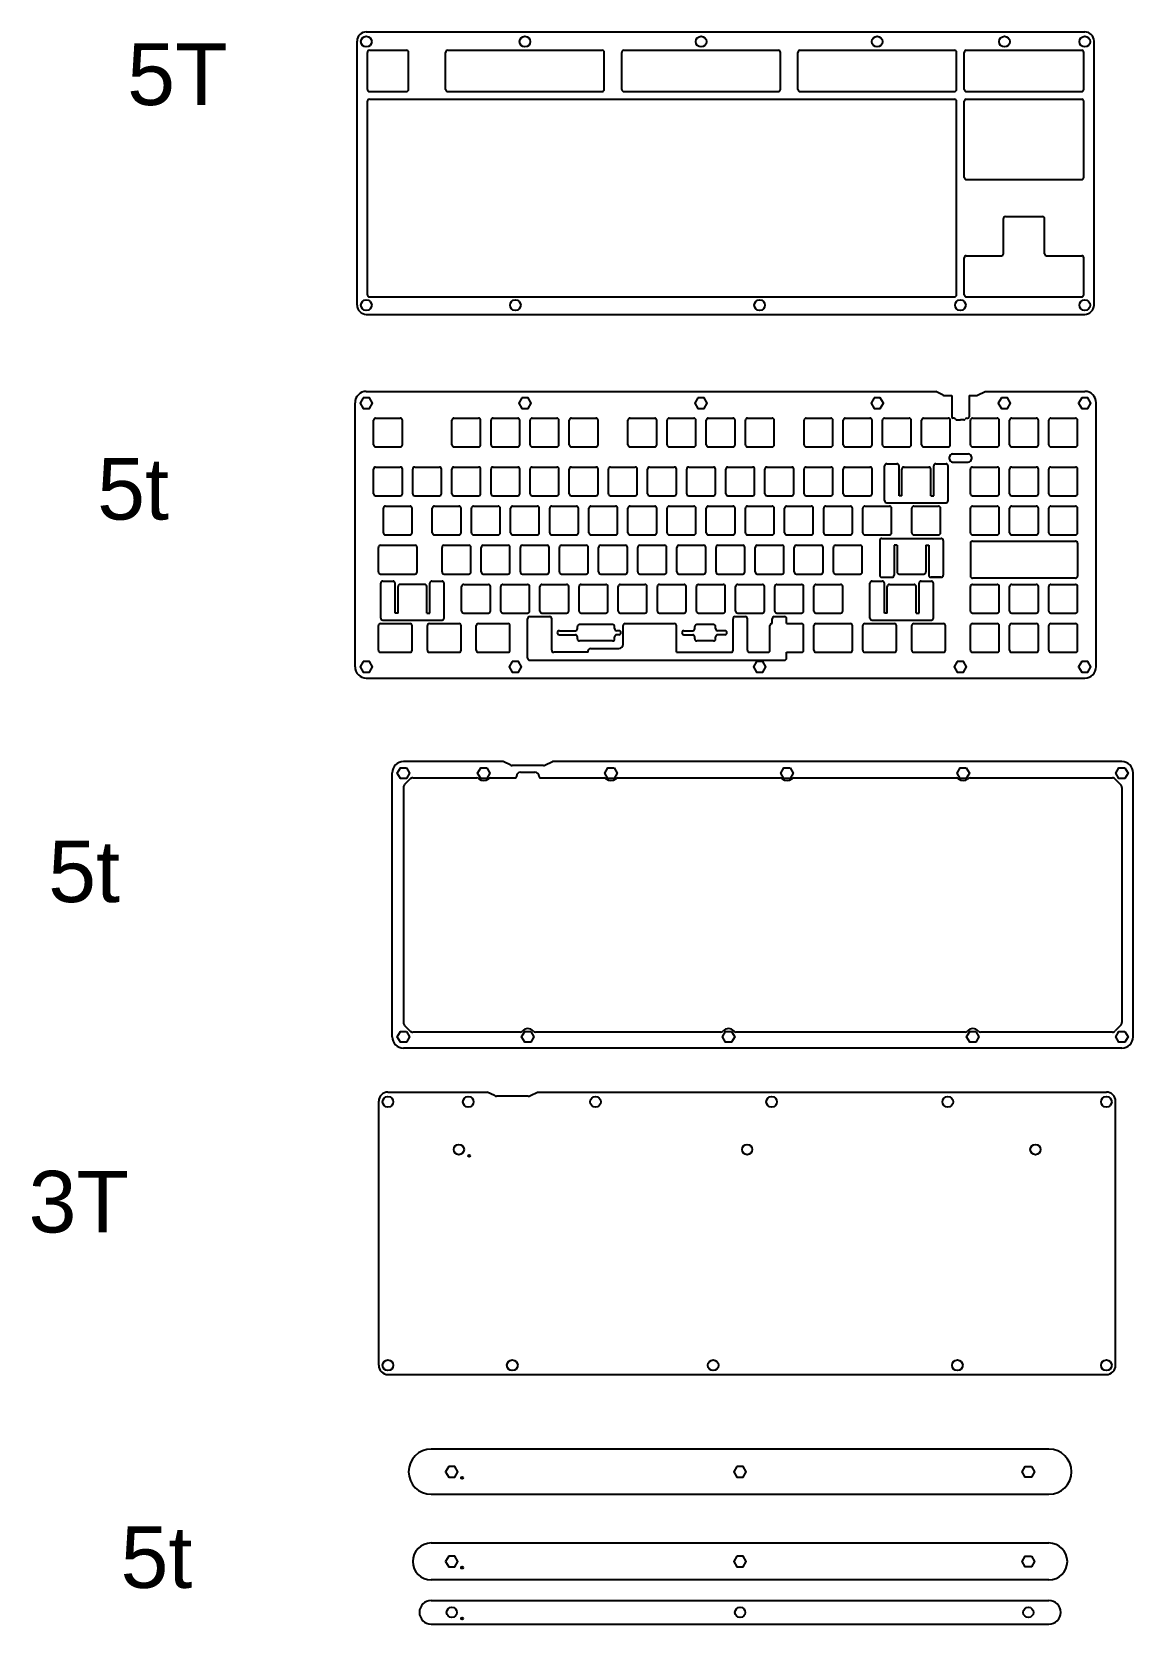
# Model space of a CAD drawing. Header units: millimetres. Extents: x 949 to 1485, y 500 to 1275.
import ezdxf

# ---------------------------------------------------------------- set-up
doc = ezdxf.new("R2010")
doc.units = ezdxf.units.MM
doc.styles.get("Standard").update_dxf_attribs({"font": 'arial.ttf'})

# ---------------------------------------------------------------- blocks, each defined once
blk = doc.blocks.new('switch hole')
for p, q in [((1, 0), (13, 0)), ((0, -13), (0, -1)), ((14, -13), (14, -1)), ((1, -14), (13, -14))]:
    blk.add_line(p, q)
for centre, start, end in [((1, -1), 90, 180), ((13, -1), 0, 90), ((1, -13), 180, 270), ((13, -13), 270, 0)]:
    blk.add_arc(centre, 1, start, end)

msp = doc.modelspace()

# ---------------------------------------------------------------- linework, layer by layer
for p, q in [((1111.97, 1274.99), (1461.63, 1274.99)), ((1107.47, 1141.93), (1107.47, 1270.49)), ((1112.47, 1246.94), (1112.47, 1264.99)), ((1113.47, 1265.99), (1131.52, 1265.99)), ((1132.52, 1246.94), (1132.52, 1264.99)), ((1150.57, 1246.94), (1150.57, 1264.99)), ((1151.57, 1265.99), (1226.77, 1265.99)), ((1227.77, 1246.94), (1227.77, 1264.99)), ((1236.3, 1246.94), (1236.3, 1264.99)), ((1237.3, 1265.99), (1312.5, 1265.99)), ((1313.5, 1246.94), (1313.5, 1264.99)), ((1322.02, 1246.94), (1322.02, 1264.99)), ((1323.02, 1265.99), (1398.22, 1265.99)), ((1399.22, 1246.94), (1399.22, 1264.99)), ((1402.98, 1246.94), (1402.98, 1264.99)), ((1403.98, 1265.99), (1460.13, 1265.99)), ((1461.13, 1246.94), (1461.13, 1264.99)), ((1466.13, 1141.93), (1466.13, 1270.49)), ((1112.47, 1146.93), (1112.47, 1241.18)), ((1113.47, 1245.94), (1131.52, 1245.94)), ((1113.47, 1242.18), (1398.22, 1242.18)), ((1151.57, 1245.94), (1226.77, 1245.94)), ((1237.3, 1245.94), (1312.5, 1245.94)), ((1323.02, 1245.94), (1398.22, 1245.94)), ((1399.22, 1146.93), (1399.22, 1241.18)), ((1402.98, 1204.08), (1402.98, 1241.18)), ((1403.98, 1245.94), (1460.13, 1245.94)), ((1403.98, 1242.18), (1460.13, 1242.18)), ((1461.13, 1204.08), (1461.13, 1241.18)), ((1403.98, 1203.08), (1460.13, 1203.08)), ((1422.03, 1166.98), (1422.03, 1184.03)), ((1423.03, 1185.03), (1441.08, 1185.03)), ((1442.08, 1166.98), (1442.08, 1184.03)), ((1402.98, 1146.93), (1402.98, 1164.98)), ((1403.98, 1165.98), (1421.03, 1165.98)), ((1443.08, 1165.98), (1460.13, 1165.98)), ((1461.13, 1146.93), (1461.13, 1164.98)), ((1113.47, 1145.93), (1398.22, 1145.93)), ((1403.98, 1145.93), (1460.13, 1145.93)), ((1111.97, 1137.43), (1461.63, 1137.43)), ((1106.47, 965.86), (1106.47, 1094.42)), ((1111.97, 1099.92), (1389.1, 1099.92)), ((1392.79, 1098.08), (1389.1, 1099.92)), ((1393.46, 1097.92), (1396.9, 1097.92)), ((1396.9, 1097.92), (1396.9, 1087.55)), ((1405.3, 1097.92), (1408.75, 1097.92)), ((1405.3, 1097.92), (1405.3, 1087.55)), ((1409.42, 1098.08), (1413.1, 1099.92)), ((1413.1, 1099.92), (1461.63, 1099.92)), ((1467.13, 965.86), (1467.13, 1094.42)), ((1397.97, 1086.85), (1397.6, 1086.85)), ((1399.42, 1086.04), (1401.1, 1086.04)), ((1402.79, 1086.04), (1401.1, 1086.04)), ((1404.23, 1086.85), (1404.6, 1086.85)), ((1364.23, 1046.73), (1364.23, 1063.67)), ((1365.23, 1064.67), (1370.23, 1064.67)), ((1371.23, 1049.09), (1371.23, 1063.67)), ((1373.67, 1063.09), (1385.67, 1063.09)), ((1388.11, 1049.09), (1388.11, 1063.67)), ((1389.11, 1064.67), (1394.11, 1064.67)), ((1395.11, 1046.73), (1395.11, 1063.67)), ((1395.82, 1066.99), (1395.82, 1067.99)), ((1397.32, 1069.49), (1404.94, 1069.49)), ((1397.32, 1065.49), (1404.94, 1065.49)), ((1406.44, 1067.99), (1406.44, 1066.99)), ((1372.67, 1049.09), (1372.67, 1062.09)), ((1386.67, 1049.09), (1386.67, 1062.09)), ((1372.67, 1049.09), (1371.23, 1049.09)), ((1386.67, 1049.09), (1388.11, 1049.09)), ((1365.23, 1045.73), (1394.11, 1045.73)), ((1117.88, 1011.99), (1117.88, 1023.99)), ((1118.88, 1024.99), (1135.64, 1024.99)), ((1136.64, 1011.99), (1136.64, 1023.99)), ((1361.85, 1027.34), (1361.85, 1010.4)), ((1362.85, 1028.34), (1391.73, 1028.34)), ((1368.85, 1024.99), (1368.85, 1010.4)), ((1370.29, 1024.99), (1368.85, 1024.99)), ((1370.29, 1024.99), (1370.29, 1011.99)), ((1384.29, 1024.99), (1384.29, 1011.99)), ((1384.29, 1024.99), (1385.73, 1024.99)), ((1385.73, 1024.99), (1385.73, 1010.4)), ((1392.73, 1027.34), (1392.73, 1010.4)), ((1406.01, 1026.04), (1406.01, 1009.94)), ((1407.01, 1027.04), (1457.13, 1027.04)), ((1458.13, 1026.04), (1458.13, 1009.94)), ((1118.88, 1010.99), (1135.64, 1010.99)), ((1362.85, 1009.4), (1367.85, 1009.4)), ((1371.29, 1010.99), (1383.29, 1010.99)), ((1386.73, 1009.4), (1391.73, 1009.4)), ((1391.73, 1009.4), (1386.73, 1009.4)), ((1457.13, 1008.94), (1407.01, 1008.94)), ((1118.96, 989.58), (1118.96, 1006.52)), ((1119.96, 1007.52), (1124.96, 1007.52)), ((1125.96, 991.94), (1125.96, 1006.52)), ((1127.4, 991.94), (1127.4, 1004.94)), ((1140.4, 1005.94), (1128.4, 1005.94)), ((1141.4, 991.94), (1141.4, 1004.94)), ((1142.84, 991.94), (1142.84, 1006.52)), ((1143.84, 1007.52), (1148.84, 1007.52)), ((1149.84, 989.58), (1149.84, 1006.52)), ((1357.09, 989.58), (1357.09, 1006.52)), ((1358.09, 1007.52), (1363.09, 1007.52)), ((1364.09, 991.94), (1364.09, 1006.52)), ((1365.53, 991.94), (1365.53, 1004.94)), ((1366.53, 1005.94), (1378.53, 1005.94)), ((1379.53, 991.94), (1379.53, 1004.94)), ((1380.97, 991.94), (1380.97, 1006.52)), ((1381.97, 1007.52), (1386.97, 1007.52)), ((1387.97, 989.58), (1387.97, 1006.52)), ((1117.88, 973.89), (1117.88, 985.89)), ((1118.88, 986.89), (1133.26, 986.89)), ((1119.96, 988.58), (1148.84, 988.58)), ((1127.4, 991.94), (1125.96, 991.94)), ((1134.26, 973.89), (1134.26, 985.89)), ((1141.4, 991.94), (1142.84, 991.94)), ((1141.69, 973.89), (1141.69, 985.89)), ((1142.69, 986.89), (1157.07, 986.89)), ((1158.07, 973.89), (1158.07, 985.89)), ((1165.5, 973.89), (1165.5, 985.89)), ((1166.5, 986.89), (1180.88, 986.89)), ((1181.88, 973.89), (1181.88, 985.89)), ((1190.43, 970.03), (1190.43, 989.24)), ((1191.43, 990.24), (1201.28, 990.24)), ((1202.2, 973.89), (1202.2, 989.24)), ((1214.72, 984.41), (1214.72, 985.41)), ((1231.82, 986.41), (1215.72, 986.41)), ((1232.82, 984.41), (1232.82, 985.41)), ((1236.94, 976.78), (1236.94, 985.89)), ((1237.94, 986.89), (1261.85, 986.89)), ((1262.85, 972.89), (1262.85, 985.89)), ((1271.85, 984.41), (1271.85, 985.41)), ((1280.95, 986.41), (1272.85, 986.41)), ((1281.95, 984.41), (1281.95, 985.41)), ((1290.45, 973.89), (1290.45, 989.24)), ((1291.45, 990.24), (1296.45, 990.24)), ((1297.45, 973.89), (1297.45, 989.24)), ((1308.38, 973.89), (1308.38, 985.89)), ((1309.38, 986.89), (1309.5, 986.89)), ((1309.5, 986.89), (1309.5, 989.24)), ((1310.5, 990.24), (1315.5, 990.24)), ((1316.5, 986.89), (1316.5, 989.24)), ((1316.5, 986.89), (1323.76, 986.89)), ((1324.76, 973.89), (1324.76, 985.89)), ((1329.81, 973.89), (1329.81, 985.89)), ((1330.81, 986.89), (1347.57, 986.89)), ((1348.57, 973.89), (1348.57, 985.89)), ((1353.62, 973.89), (1353.62, 985.89)), ((1354.62, 986.89), (1369, 986.89)), ((1358.09, 988.58), (1386.97, 988.58)), ((1365.53, 991.94), (1364.09, 991.94)), ((1370, 973.89), (1370, 985.89)), ((1377.43, 973.89), (1377.43, 985.89)), ((1378.43, 986.89), (1392.81, 986.89)), ((1379.53, 991.94), (1380.97, 991.94)), ((1393.81, 973.89), (1393.81, 985.89)), ((1205.93, 983.41), (1213.72, 983.41)), ((1205.93, 981.41), (1213.72, 981.41)), ((1214.72, 979.41), (1214.72, 980.41)), ((1231.82, 978.41), (1215.72, 978.41)), ((1232.82, 979.41), (1232.82, 980.41)), ((1234.85, 983.41), (1233.82, 983.41)), ((1234.85, 981.41), (1233.82, 981.41)), ((1266.56, 983.41), (1270.85, 983.41)), ((1266.56, 981.41), (1270.85, 981.41)), ((1271.85, 979.41), (1271.85, 980.41)), ((1280.95, 978.41), (1272.85, 978.41)), ((1281.95, 979.41), (1281.95, 980.41)), ((1286.47, 983.41), (1282.95, 983.41)), ((1286.47, 981.41), (1282.95, 981.41)), ((1118.88, 972.89), (1133.26, 972.89)), ((1142.69, 972.89), (1157.07, 972.89)), ((1166.5, 972.89), (1180.88, 972.89)), ((1219.86, 972.89), (1203.2, 972.89)), ((1221.3, 974.78), (1234.94, 974.78)), ((1262.85, 972.89), (1289.45, 972.89)), ((1298.45, 972.89), (1307.38, 972.89)), ((1316.5, 972.89), (1323.76, 972.89)), ((1316.5, 970.03), (1316.5, 972.89)), ((1330.81, 972.89), (1347.57, 972.89)), ((1354.62, 972.89), (1369, 972.89)), ((1378.43, 972.89), (1392.81, 972.89)), ((1191.43, 969.03), (1315.5, 969.03)), ((1111.97, 960.36), (1461.63, 960.36)), ((1178.55, 919.72), (1130.02, 919.72)), ((1182.23, 917.88), (1178.55, 919.72)), ((1198.19, 917.72), (1182.9, 917.72)), ((1198.86, 917.88), (1202.55, 919.72)), ((1479.68, 919.72), (1202.55, 919.72)), ((1124.52, 785.66), (1124.52, 914.22)), ((1133.22, 911.14), (1130.6, 908.51)), ((1134.64, 911.72), (1165.81, 911.72)), ((1172.42, 911.72), (1184.55, 911.72)), ((1185.05, 912.45), (1185.05, 912.22)), ((1187.05, 914.45), (1194.05, 914.45)), ((1196.05, 912.45), (1196.05, 912.22)), ((1196.55, 911.72), (1227.72, 911.72)), ((1234.34, 911.72), (1313.45, 911.72)), ((1320.06, 911.72), (1399.17, 911.72)), ((1405.79, 911.72), (1475.06, 911.72)), ((1479.09, 908.51), (1476.47, 911.14)), ((1485.18, 785.66), (1485.18, 914.22)), ((1130.02, 907.1), (1130.02, 792.55)), ((1479.68, 907.1), (1479.68, 792.55)), ((1130.6, 791.14), (1133.22, 788.52)), ((1479.09, 791.14), (1476.47, 788.52)), ((1186.77, 787.93), (1134.64, 787.93)), ((1284.49, 787.93), (1194.33, 787.93)), ((1403.36, 787.93), (1292.05, 787.93)), ((1475.06, 787.93), (1410.93, 787.93)), ((1479.68, 780.16), (1130.02, 780.16)), ((1118, 625.7), (1118, 754.26)), ((1122.5, 758.76), (1170.8, 758.76)), ((1174.27, 757.03), (1170.8, 758.76)), ((1190.68, 756.76), (1175.39, 756.76)), ((1191.8, 757.03), (1195.27, 758.76)), ((1195.27, 758.76), (1472.16, 758.76)), ((1476.66, 625.7), (1476.66, 754.26)), ((1122.5, 621.2), (1472.16, 621.2)), ((1444.17, 584.89), (1143.56, 584.89)), ((1143.56, 562.89), (1444.17, 562.89)), ((1143.56, 539.19), (1444.17, 539.19)), ((1444.17, 521.19), (1143.56, 521.19)), ((1143.56, 511.17), (1444.17, 511.17)), ((1143.56, 499.67), (1444.17, 499.67))]:
    msp.add_line(p, q)
for points in [[(1110.47, 1096.77), (1108.97, 1094.17), (1110.47, 1091.57), (1113.47, 1091.57), (1114.97, 1094.17), (1113.47, 1096.77)], [(1187.67, 1096.77), (1186.17, 1094.17), (1187.67, 1091.57), (1190.67, 1091.57), (1192.17, 1094.17), (1190.67, 1096.77)], [(1273.39, 1096.77), (1271.89, 1094.17), (1273.39, 1091.57), (1276.4, 1091.57), (1277.9, 1094.17), (1276.4, 1096.77)], [(1359.12, 1096.77), (1357.62, 1094.17), (1359.12, 1091.57), (1362.12, 1091.57), (1363.62, 1094.17), (1362.12, 1096.77)], [(1421.03, 1096.77), (1419.53, 1094.17), (1421.03, 1091.57), (1424.03, 1091.57), (1425.54, 1094.17), (1424.03, 1096.77)], [(1460.13, 1096.77), (1458.63, 1094.17), (1460.13, 1091.57), (1463.13, 1091.57), (1464.64, 1094.17), (1463.13, 1096.77)], [(1110.47, 968.46), (1108.97, 965.86), (1110.47, 963.26), (1113.47, 963.26), (1114.97, 965.86), (1113.47, 968.46)], [(1183, 968.46), (1181.5, 965.86), (1183, 963.26), (1186, 963.26), (1187.5, 965.86), (1186, 968.46)], [(1301.88, 968.46), (1300.38, 965.86), (1301.88, 963.26), (1304.88, 963.26), (1306.38, 965.86), (1304.88, 968.46)], [(1399.6, 968.46), (1398.1, 965.86), (1399.6, 963.26), (1402.6, 963.26), (1404.1, 965.86), (1402.6, 968.46)], [(1460.13, 968.46), (1458.63, 965.86), (1460.13, 963.26), (1463.13, 963.26), (1464.64, 965.86), (1463.13, 968.46)], [(1131.52, 916.57), (1133.02, 913.97), (1131.52, 911.37), (1128.52, 911.37), (1127.01, 913.97), (1128.52, 916.57)], [(1170.62, 916.57), (1172.12, 913.97), (1170.62, 911.37), (1167.62, 911.37), (1166.11, 913.97), (1167.62, 916.57)], [(1232.53, 916.57), (1234.03, 913.97), (1232.53, 911.37), (1229.53, 911.37), (1228.03, 913.97), (1229.53, 916.57)], [(1318.25, 916.57), (1319.76, 913.97), (1318.25, 911.37), (1315.25, 911.37), (1313.75, 913.97), (1315.25, 916.57)], [(1403.98, 916.57), (1405.48, 913.97), (1403.98, 911.37), (1400.98, 911.37), (1399.48, 913.97), (1400.98, 916.57)], [(1481.18, 916.57), (1482.68, 913.97), (1481.18, 911.37), (1478.18, 911.37), (1476.68, 913.97), (1478.18, 916.57)], [(1131.52, 788.26), (1133.02, 785.66), (1131.52, 783.06), (1128.52, 783.06), (1127.01, 785.66), (1128.52, 788.26)], [(1192.05, 788.26), (1193.55, 785.66), (1192.05, 783.06), (1189.05, 783.06), (1187.55, 785.66), (1189.05, 788.26)], [(1289.77, 788.26), (1291.27, 785.66), (1289.77, 783.06), (1286.77, 783.06), (1285.27, 785.66), (1286.77, 788.26)], [(1408.65, 788.26), (1410.15, 785.66), (1408.65, 783.06), (1405.65, 783.06), (1404.15, 785.66), (1405.65, 788.26)], [(1481.18, 788.26), (1482.68, 785.66), (1481.18, 783.06), (1478.18, 783.06), (1476.68, 785.66), (1478.18, 788.26)], [(1152.06, 576.49), (1150.56, 573.89), (1152.06, 571.29), (1155.06, 571.29), (1156.56, 573.89), (1155.06, 576.49)], [(1292.37, 576.49), (1290.87, 573.89), (1292.37, 571.29), (1295.37, 571.29), (1296.87, 573.89), (1295.37, 576.49)], [(1435.67, 576.49), (1437.18, 573.89), (1435.67, 571.29), (1432.67, 571.29), (1431.17, 573.89), (1432.67, 576.49)], [(1152.06, 532.79), (1150.56, 530.19), (1152.06, 527.59), (1155.06, 527.59), (1156.56, 530.19), (1155.06, 532.79)], [(1292.37, 532.79), (1290.87, 530.19), (1292.37, 527.59), (1295.37, 527.59), (1296.87, 530.19), (1295.37, 532.79)], [(1435.67, 532.79), (1437.18, 530.19), (1435.67, 527.59), (1432.67, 527.59), (1431.17, 530.19), (1432.67, 532.79)]]:
    msp.add_lwpolyline(points, close=True)
for centre, radius in [((1111.97, 1270.24), 2.6), ((1189.17, 1270.24), 2.6), ((1274.9, 1270.24), 2.6), ((1360.62, 1270.24), 2.6), ((1422.53, 1270.24), 2.6), ((1461.63, 1270.24), 2.6), ((1111.97, 1141.93), 2.6), ((1184.5, 1141.93), 2.6), ((1303.38, 1141.93), 2.6), ((1401.1, 1141.93), 2.6), ((1461.63, 1141.93), 2.6), ((1122.5, 754.01), 2.6), ((1161.6, 754.01), 2.6), ((1223.51, 754.01), 2.6), ((1309.24, 754.01), 2.6), ((1394.96, 754.01), 2.6), ((1472.16, 754.01), 2.6), ((1157.03, 730.74), 2.5), ((1297.33, 730.74), 2.5), ((1437.64, 730.74), 2.5), ((1162.03, 727.74), 0.5), ((1122.5, 625.7), 2.6), ((1183.03, 625.7), 2.6), ((1280.76, 625.7), 2.6), ((1399.63, 625.7), 2.6), ((1472.16, 625.7), 2.6), ((1158.56, 570.89), 0.5), ((1158.56, 527.19), 0.5), ((1153.56, 505.42), 2.5), ((1293.87, 505.42), 2.5), ((1434.17, 505.42), 2.5), ((1158.56, 502.42), 0.5)]:
    msp.add_circle(centre, radius)
for centre, radius, start, end in [((1111.97, 1270.49), 4.5, 90, 180), ((1461.63, 1270.49), 4.5, 360, 90), ((1113.47, 1264.99), 1, 90, 180), ((1131.52, 1264.99), 1, 360, 90), ((1151.57, 1264.99), 1, 90, 180), ((1226.77, 1264.99), 1, 0, 90), ((1237.3, 1264.99), 1, 90, 180), ((1312.5, 1264.99), 1, 360, 90), ((1323.02, 1264.99), 1, 90, 180), ((1398.22, 1264.99), 1, 360, 90), ((1403.98, 1264.99), 1, 90, 180), ((1460.13, 1264.99), 1, 360, 90), ((1113.47, 1246.94), 1, 180, 270), ((1113.47, 1241.18), 1, 90, 180), ((1131.52, 1246.94), 1, 270, 360), ((1151.57, 1246.94), 1, 180, 270), ((1226.77, 1246.94), 1, 270, 0), ((1237.3, 1246.94), 1, 180, 270), ((1312.5, 1246.94), 1, 270, 360), ((1323.02, 1246.94), 1, 180, 270), ((1398.22, 1246.94), 1, 270, 360), ((1398.22, 1241.18), 1, 360, 90), ((1403.98, 1246.94), 1, 180, 270), ((1403.98, 1241.18), 1, 90, 180), ((1460.13, 1246.94), 1, 270, 360), ((1460.13, 1241.18), 1, 360, 90), ((1403.98, 1204.08), 1, 180, 270), ((1460.13, 1204.08), 1, 270, 360), ((1423.03, 1184.03), 1, 90, 180), ((1441.08, 1184.03), 1, 360, 90), ((1403.98, 1164.98), 1, 90, 180), ((1421.03, 1166.98), 1, 270, 0), ((1443.08, 1166.98), 1, 180, 270), ((1460.13, 1164.98), 1, 360, 90), ((1111.97, 1141.93), 4.5, 180, 270), ((1113.47, 1146.93), 1, 180, 270), ((1398.22, 1146.93), 1, 270, 360), ((1403.98, 1146.93), 1, 180, 270), ((1460.13, 1146.93), 1, 270, 360), ((1461.63, 1141.93), 4.5, 270, 360), ((1111.97, 1094.42), 5.5, 90, 180), ((1393.46, 1099.42), 1.5, 243.43495, 270), ((1408.75, 1099.42), 1.5, 270, 296.56505), ((1461.63, 1094.42), 5.5, 360, 90), ((1397.6, 1087.55), 0.7, 180, 270), ((1397.97, 1085.85), 1, 31.68805, 90), ((1399.42, 1086.74), 0.7, 211.68805, 270), ((1402.79, 1086.74), 0.7, 270, 328.31195), ((1404.23, 1085.85), 1, 90, 148.31195), ((1404.6, 1087.55), 0.7, 270, 0), ((1365.23, 1063.67), 1, 90, 180), ((1370.23, 1063.67), 1, 360, 90), ((1373.67, 1062.09), 1, 90, 180), ((1385.67, 1062.09), 1, 0, 90), ((1389.11, 1063.67), 1, 90, 180), ((1394.11, 1063.67), 1, 360, 90), ((1397.32, 1067.99), 1.5, 90, 180), ((1397.32, 1066.99), 1.5, 180, 270), ((1404.94, 1067.99), 1.5, 0, 90), ((1404.94, 1066.99), 1.5, 270, 0), ((1365.23, 1046.73), 1, 180, 270), ((1394.11, 1046.73), 1, 270, 0), ((1118.88, 1023.99), 1, 90, 180), ((1135.64, 1023.99), 1, 0, 90), ((1362.85, 1027.34), 1, 90, 180), ((1391.73, 1027.34), 1, 0, 90), ((1407.01, 1026.04), 1, 90, 180), ((1457.13, 1026.04), 1, 0, 90), ((1118.88, 1011.99), 1, 180, 270), ((1135.64, 1011.99), 1, 270, 0), ((1362.85, 1010.4), 1, 180, 270), ((1367.85, 1010.4), 1, 270, 0), ((1371.29, 1011.99), 1, 180, 270), ((1383.29, 1011.99), 1, 270, 360), ((1386.73, 1010.4), 1, 180, 270), ((1391.73, 1010.4), 1, 270, 0), ((1391.73, 1010.4), 1, 270, 360), ((1407.01, 1009.94), 1, 180, 270), ((1457.13, 1009.94), 1, 270, 0), ((1119.96, 1006.52), 1, 90, 180), ((1124.96, 1006.52), 1, 360, 90), ((1128.4, 1004.94), 1, 90, 180), ((1140.4, 1004.94), 1, 0, 90), ((1143.84, 1006.52), 1, 90, 180), ((1148.84, 1006.52), 1, 360, 90), ((1358.09, 1006.52), 1, 90, 180), ((1363.09, 1006.52), 1, 360, 90), ((1366.53, 1004.94), 1, 90, 180), ((1378.53, 1004.94), 1, 0, 90), ((1381.97, 1006.52), 1, 90, 180), ((1386.97, 1006.52), 1, 360, 90), ((1118.88, 985.89), 1, 90, 180), ((1119.96, 989.58), 1, 180, 270), ((1133.26, 985.89), 1, 0, 90), ((1142.69, 985.89), 1, 90, 180), ((1148.84, 989.58), 1, 270, 360), ((1157.07, 985.89), 1, 0, 90), ((1166.5, 985.89), 1, 90, 180), ((1180.88, 985.89), 1, 0, 90), ((1191.43, 989.24), 1, 90, 180), ((1201.2, 989.24), 1, 360, 90), ((1215.72, 985.41), 1, 90, 180), ((1231.82, 985.41), 1, 360, 90), ((1237.94, 985.89), 1, 90, 180), ((1261.85, 985.89), 1, 0, 90), ((1272.85, 985.41), 1, 90, 180), ((1280.95, 985.41), 1, 360, 90), ((1291.45, 989.24), 1, 90, 180), ((1296.45, 989.24), 1, 360, 90), ((1309.38, 985.89), 1, 90, 180), ((1310.5, 989.24), 1, 90, 180), ((1315.5, 989.24), 1, 360, 90), ((1323.76, 985.89), 1, 0, 90), ((1330.81, 985.89), 1, 90, 180), ((1347.57, 985.89), 1, 0, 90), ((1354.62, 985.89), 1, 90, 180), ((1358.09, 989.58), 1, 180, 270), ((1369, 985.89), 1, 0, 90), ((1378.43, 985.89), 1, 90, 180), ((1386.97, 989.58), 1, 270, 0), ((1392.81, 985.89), 1, 0, 90), ((1205.93, 982.41), 1, 90, 180), ((1205.93, 982.41), 1, 180, 270), ((1213.72, 984.41), 1, 270, 0), ((1213.72, 980.41), 1, 0, 90), ((1215.72, 979.41), 1, 180, 270), ((1231.82, 979.41), 1, 270, 0), ((1233.82, 984.41), 1, 180, 270), ((1233.82, 980.41), 1, 90, 180), ((1234.85, 982.41), 1, 0, 90), ((1234.85, 982.41), 1, 270, 0), ((1266.56, 982.41), 1, 90, 180), ((1266.56, 982.41), 1, 180, 270), ((1270.85, 984.41), 1, 270, 0), ((1270.85, 980.41), 1, 0, 90), ((1272.85, 979.41), 1, 180, 270), ((1280.95, 979.41), 1, 270, 0), ((1282.95, 984.41), 1, 180, 270), ((1282.95, 980.41), 1, 90, 180), ((1286.47, 982.41), 1, 0, 90), ((1286.47, 982.41), 1, 270, 0), ((1118.88, 973.89), 1, 180, 270), ((1133.26, 973.89), 1, 270, 0), ((1142.69, 973.89), 1, 180, 270), ((1157.07, 973.89), 1, 270, 0), ((1166.5, 973.89), 1, 180, 270), ((1180.88, 973.89), 1, 270, 0), ((1191.43, 970.03), 1, 180, 270), ((1203.2, 973.89), 1, 180, 270), ((1221.3, 973.28), 1.5, 90, 195.30754), ((1234.94, 976.78), 2, 270, 0), ((1289.45, 973.89), 1, 270, 0), ((1298.45, 973.89), 1, 180, 270), ((1307.38, 973.89), 1, 270, 0), ((1315.5, 970.03), 1, 270, 0), ((1323.76, 973.89), 1, 270, 0), ((1330.81, 973.89), 1, 180, 270), ((1347.57, 973.89), 1, 270, 0), ((1354.62, 973.89), 1, 180, 270), ((1369, 973.89), 1, 270, 0), ((1378.43, 973.89), 1, 180, 270), ((1392.81, 973.89), 1, 270, 0), ((1111.97, 965.86), 5.5, 180, 270), ((1461.63, 965.86), 5.5, 270, 360), ((1130.02, 914.22), 5.5, 90, 180), ((1182.9, 919.22), 1.5, 243.43495, 270), ((1198.19, 919.22), 1.5, 270, 296.56505), ((1479.68, 914.22), 5.5, 0, 90), ((1132.02, 907.1), 2, 135, 180), ((1134.64, 909.72), 2, 90, 135), ((1165.81, 910.22), 1.5, 48.59038, 90), ((1169.12, 913.97), 3.5, 228.59038, 311.40962), ((1172.42, 910.22), 1.5, 90, 131.40962), ((1184.55, 912.22), 0.5, 270, 0), ((1187.05, 912.45), 2, 90, 180), ((1194.05, 912.45), 2, 0, 90), ((1196.55, 912.22), 0.5, 180, 270), ((1227.72, 910.22), 1.5, 48.59038, 90), ((1231.03, 913.97), 3.5, 228.59038, 311.40962), ((1234.34, 910.22), 1.5, 90, 131.40962), ((1313.45, 910.22), 1.5, 48.59038, 90), ((1316.75, 913.97), 3.5, 228.59038, 311.40962), ((1320.06, 910.22), 1.5, 90, 131.40962), ((1399.17, 910.22), 1.5, 48.59038, 90), ((1402.48, 913.97), 3.5, 228.59038, 311.40962), ((1405.79, 910.22), 1.5, 90, 131.40962), ((1475.06, 909.72), 2, 45, 90), ((1477.68, 907.1), 2, 0, 45), ((1132.02, 792.55), 2, 180, 225), ((1477.68, 792.55), 2, 315, 0), ((1130.02, 785.66), 5.5, 180, 270), ((1134.64, 789.93), 2, 225, 270), ((1186.77, 789.43), 1.5, 270, 319.15613), ((1190.55, 786.16), 3.5, 40.84387, 139.15613), ((1194.33, 789.43), 1.5, 220.84387, 270), ((1284.49, 789.43), 1.5, 270, 319.15613), ((1288.27, 786.16), 3.5, 40.84387, 139.15613), ((1292.05, 789.43), 1.5, 220.84387, 270), ((1403.36, 789.43), 1.5, 270, 319.15613), ((1407.15, 786.16), 3.5, 40.84387, 139.15613), ((1410.93, 789.43), 1.5, 220.84387, 270), ((1475.06, 789.93), 2, 270, 315), ((1479.68, 785.66), 5.5, 270, 0), ((1122.5, 754.26), 4.5, 90, 180), ((1175.39, 759.26), 2.5, 243.43495, 270), ((1190.68, 759.26), 2.5, 270, 296.56505), ((1472.16, 754.26), 4.5, 360, 90), ((1122.5, 625.7), 4.5, 180, 270), ((1472.16, 625.7), 4.5, 270, 360), ((1143.56, 573.89), 11, 90, 270), ((1444.17, 573.89), 11, 270, 90), ((1143.56, 530.19), 9, 90, 270), ((1444.17, 530.19), 9, 270, 90), ((1143.56, 505.42), 5.75, 90, 270), ((1444.17, 505.42), 5.75, 270, 90)]:
    msp.add_arc(centre, radius, start, end)

# ---------------------------------------------------------------- block references
for p in [(1115.5, 1086.9), (1153.6, 1086.9), (1172.65, 1086.9), (1191.7, 1086.9), (1210.75, 1086.9), (1239.32, 1086.9), (1258.37, 1086.9), (1277.42, 1086.9), (1296.47, 1086.9), (1325.05, 1086.9), (1344.1, 1086.9), (1363.15, 1086.9), (1382.2, 1086.9), (1406.01, 1086.9), (1425.06, 1086.9), (1444.11, 1086.9), (1115.5, 1063.09), (1134.55, 1063.09), (1153.6, 1063.09), (1172.65, 1063.09), (1191.7, 1063.09), (1210.75, 1063.09), (1229.8, 1063.09), (1248.85, 1063.09), (1267.9, 1063.09), (1286.95, 1063.09), (1306, 1063.09), (1325.05, 1063.09), (1344.1, 1063.09), (1406.01, 1063.09), (1425.06, 1063.09), (1444.11, 1063.09), (1120.26, 1044.04), (1144.07, 1044.04), (1163.12, 1044.04), (1182.17, 1044.04), (1201.22, 1044.04), (1220.27, 1044.04), (1239.32, 1044.04), (1258.37, 1044.04), (1277.42, 1044.04), (1296.47, 1044.04), (1315.52, 1044.04), (1334.57, 1044.04), (1353.62, 1044.04), (1377.43, 1044.04), (1406.01, 1044.04), (1425.06, 1044.04), (1444.11, 1044.04), (1148.83, 1024.99), (1167.88, 1024.99), (1186.93, 1024.99), (1205.98, 1024.99), (1225.03, 1024.99), (1244.08, 1024.99), (1263.13, 1024.99), (1282.18, 1024.99), (1301.23, 1024.99), (1320.28, 1024.99), (1339.33, 1024.99), (1158.36, 1005.94), (1177.41, 1005.94), (1196.46, 1005.94), (1215.51, 1005.94), (1234.56, 1005.94), (1253.61, 1005.94), (1272.66, 1005.94), (1291.71, 1005.94), (1310.76, 1005.94), (1329.81, 1005.94), (1406.01, 1005.94), (1425.06, 1005.94), (1444.11, 1005.94), (1406.01, 986.89), (1425.06, 986.89), (1444.11, 986.89)]:
    msp.add_blockref('switch hole', p)

# ---------------------------------------------------------------- texts
at = {"char_height": 30}
for s, width, insert, attachment_point in [('5T', 105.5539, (995.57, 1269.34), 1), ('5t', 0.8037, (980.95, 1067.51), 1), ('5t', 0.8037, (992.07, 881.24), 3), ('3T', 0.8037, (996.49, 720.39), 3), ('5t', 0.8037, (992.34, 547.32), 1)]:
    msp.add_mtext_dynamic_manual_height_columns(s, width=width, gutter_width=12.5, heights=[0], dxfattribs=dict(at, insert=insert, attachment_point=attachment_point))

doc.saveas('drawing.dxf')
